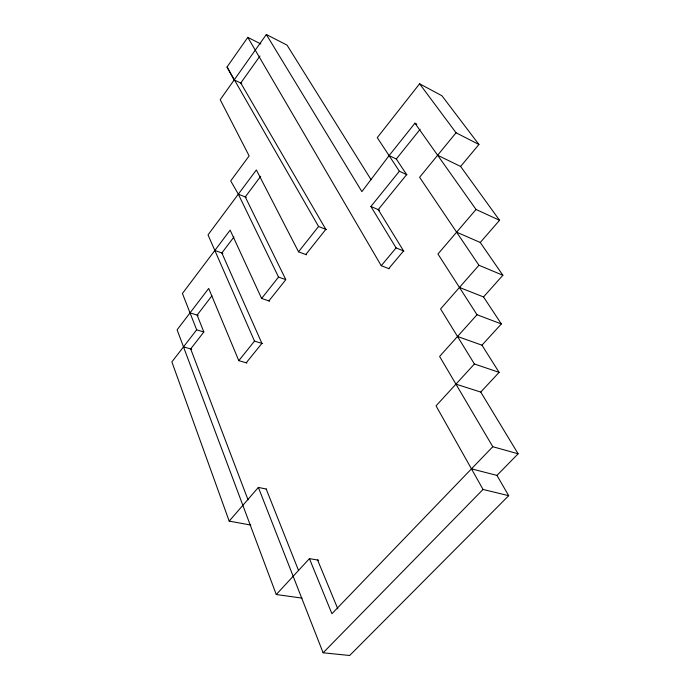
<?xml version="1.0" encoding="UTF-8"?>
<svg xmlns="http://www.w3.org/2000/svg" width="690" height="690" viewBox="0 0 690 690"><rect width="100%" height="100%" fill="white"/><g stroke="black" fill="none" stroke-linecap="round" stroke-linejoin="round"><path stroke-width="1.03" d="M234.1 80.057L227.027 67.008L247.796 37.372L260.855 43.962M371.108 179.762L287.031 45.117L266.331 34.5L220.205 99.696L249.142 155.888L230.71 180.892L238.335 194.175L278.536 277.07L285.522 279.545M259.975 56.028L240.776 83.024L325.818 229.365L305.799 254.532M260.716 176.286L245.261 196.935L285.824 279.648L268.91 300.9M416.82 124.148L414.932 123.2L389.082 155.612L361.879 191.63L266.331 34.5M233.962 236.955L221.844 252.954L261.907 343.379L246.209 362.793M211.925 295.812L197.133 315.089L203.843 331.994L190.682 348.933L248.021 499.819M269.618 301.142L261.613 298.46L230.149 230.132L182.427 293.483L196.659 329.829L171.879 361.905L229.192 521.123L250.841 525.064M456.616 232.176L480.257 242.492L499.551 220.291L460.618 166.471L478.92 144.486L441.919 95.738L419.598 83.792L377.257 137.646L399.372 171.241L407.005 174.777M261.613 298.46L278.536 277.07M306.498 254.8L298.529 251.807L318.564 226.475L227.027 67.008M420.132 129.297L396.302 159.011L406.652 174.605L378.232 209.613L403.564 250.927L388.737 268.608M246.925 363L238.8 360.654L254.506 341.119L208.018 234.867L256.378 169.947L298.529 251.807M403.926 251.074L396.086 247.9L370.91 206.491L399.372 171.241M419.598 83.792L456.047 132.765L419.598 177.304L478.929 265.253L502.881 275.267L483.526 296.942L459.454 287.445M389.108 268.755L381.242 265.702L396.086 247.9M499.551 220.291L476.031 209.467L437.943 254.023L477.014 314.735L501.337 323.946L481.965 345.181L457.513 336.478M229.192 521.123L258.362 487.407L266.582 489.115M478.929 265.253L440.582 308.939L474.418 363.992L499.111 372.367L480.749 392.067L455.935 384.149M477.014 314.735L439.608 356.428L492.789 446.715L518.121 453.787L496.955 475.401L471.46 468.855M474.418 363.992L436.037 405.858L483.043 489.452L508.702 495.687L349.657 655.5L323.118 652.792L258.362 487.407M238.8 360.654L208.691 288.437L177.106 329.811L276.267 594.539L309.43 558.641L318.668 560.177M492.789 446.715L331.925 613.712L309.43 558.641M323.118 652.792L483.043 489.452M276.267 594.539L302.03 598.101M183.497 346.872L191.734 349.244M196.659 329.829L203.869 332.002M254.506 341.119L262.623 343.594M190.026 312.889L198.177 315.416M214.84 250.461L222.879 253.316M238.335 194.175L246.278 197.34M318.564 226.475L326.517 229.649M370.91 206.491L379.552 210.183M389.082 155.612L396.664 159.183M234.195 79.919L241.742 83.481M437.641 155.259L460.618 166.471M456.047 132.765L478.92 144.486M414.932 123.2L476.031 209.467M480.257 242.492L502.881 275.267M483.526 296.942L501.337 323.946M481.965 345.181L499.111 372.367M480.749 392.067L518.121 453.787M247.796 37.372L381.242 265.702M496.955 475.401L508.702 495.687M317.581 559.995L337.833 608.934M266.193 489.038L298.563 570.544"/></g></svg>
